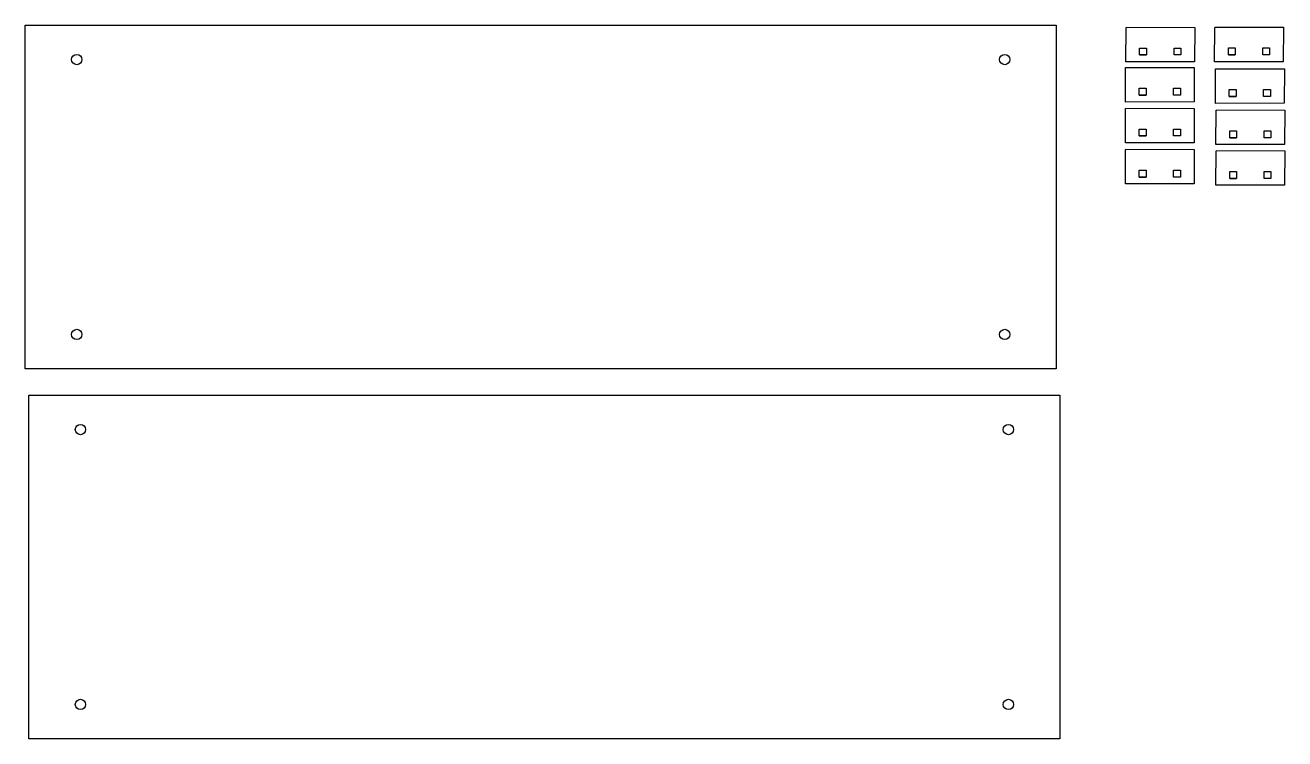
# Model space of a CAD drawing. Header units: millimetres. Extents: x 2450 to 2816, y 1693 to 1900.
import ezdxf

# ---------------------------------------------------------------- set-up
doc = ezdxf.new("R2010")
doc.units = ezdxf.units.MM
doc.layers.add('exterior', color=10, linetype='Continuous')
doc.layers.add('interior', color=50, linetype='Continuous')

msp = doc.modelspace()

# ---------------------------------------------------------------- linework, layer by layer
at = {"layer": 'exterior'}
for p, q in [((2449.78, 1900.42), (2749.78, 1900.42)), ((2449.78, 1800.42), (2449.78, 1900.42)), ((2449.78, 1900.42), (2449.78, 1900.42)), ((2749.78, 1900.42), (2749.78, 1900.42)), ((2749.78, 1900.42), (2749.78, 1800.42)), ((2770.04, 1889.75), (2770.1, 1899.74)), ((2770.1, 1899.84), (2790.1, 1899.76)), ((2790.1, 1899.76), (2790.04, 1889.76)), ((2795.85, 1889.79), (2795.9, 1899.79)), ((2795.9, 1899.88), (2815.9, 1899.8)), ((2815.9, 1899.8), (2815.85, 1889.8)), ((2769.89, 1878.06), (2769.95, 1888.06)), ((2769.95, 1888.15), (2789.95, 1888.07)), ((2790.04, 1889.76), (2770.04, 1889.75)), ((2789.95, 1888.07), (2789.89, 1878.07)), ((2815.85, 1889.8), (2795.85, 1889.79)), ((2796.11, 1877.67), (2796.16, 1887.67)), ((2796.16, 1887.76), (2816.16, 1887.68)), ((2816.16, 1887.68), (2816.11, 1877.68)), ((2789.89, 1878.07), (2769.89, 1878.06)), ((2816.11, 1877.68), (2796.11, 1877.67)), ((2769.89, 1866.2), (2769.95, 1876.2)), ((2769.95, 1876.3), (2789.95, 1876.22)), ((2789.95, 1876.22), (2789.89, 1866.22)), ((2796.24, 1865.68), (2796.29, 1875.68)), ((2796.29, 1875.77), (2816.29, 1875.69)), ((2816.29, 1875.69), (2816.24, 1865.69)), ((2789.89, 1866.22), (2769.89, 1866.2)), ((2816.24, 1865.69), (2796.24, 1865.68)), ((2769.89, 1854.21), (2769.95, 1864.21)), ((2769.95, 1864.31), (2789.95, 1864.23)), ((2789.95, 1864.23), (2789.89, 1854.23)), ((2796.24, 1853.82), (2796.29, 1863.82)), ((2796.29, 1863.92), (2816.29, 1863.84)), ((2816.29, 1863.84), (2816.24, 1853.84)), ((2789.89, 1854.23), (2769.89, 1854.21)), ((2816.24, 1853.84), (2796.24, 1853.82)), ((2749.78, 1800.42), (2449.78, 1800.42)), ((2449.78, 1800.42), (2449.78, 1800.42)), ((2749.78, 1800.42), (2749.78, 1800.42)), ((2450.86, 1792.74), (2750.86, 1792.74)), ((2450.86, 1692.74), (2450.86, 1792.74)), ((2450.86, 1792.74), (2450.86, 1792.74)), ((2750.86, 1792.74), (2750.86, 1792.74)), ((2750.86, 1792.74), (2750.86, 1692.74)), ((2750.86, 1692.74), (2450.86, 1692.74)), ((2450.86, 1692.74), (2450.86, 1692.74)), ((2750.86, 1692.74), (2750.86, 1692.74))]:
    msp.add_line(p, q, dxfattribs=at)
at = {"layer": 'interior'}
for p, q in [((2774.05, 1891.75), (2774.05, 1893.75)), ((2774.05, 1893.75), (2776.05, 1893.75)), ((2776.05, 1891.75), (2774.05, 1891.75)), ((2774.05, 1891.75), (2776.05, 1891.75)), ((2776.05, 1893.75), (2776.05, 1891.75)), ((2784.05, 1891.75), (2784.05, 1893.75)), ((2784.05, 1893.75), (2786.05, 1893.75)), ((2786.05, 1891.75), (2784.05, 1891.75)), ((2786.05, 1893.75), (2786.05, 1891.75)), ((2799.86, 1891.79), (2799.86, 1893.79)), ((2799.86, 1893.79), (2801.86, 1893.79)), ((2801.86, 1891.79), (2799.86, 1891.79)), ((2799.86, 1891.79), (2801.86, 1891.79)), ((2801.86, 1893.79), (2801.86, 1891.79)), ((2809.86, 1891.79), (2809.86, 1893.79)), ((2809.86, 1893.79), (2811.86, 1893.79)), ((2811.86, 1891.79), (2809.86, 1891.79)), ((2811.86, 1893.79), (2811.86, 1891.79)), ((2773.91, 1880.06), (2773.91, 1882.06)), ((2773.91, 1882.06), (2775.91, 1882.06)), ((2775.91, 1882.06), (2775.91, 1880.06)), ((2783.91, 1880.06), (2783.91, 1882.06)), ((2783.91, 1882.06), (2785.91, 1882.06)), ((2785.91, 1882.06), (2785.91, 1880.06)), ((2800.12, 1879.67), (2800.12, 1881.67)), ((2800.12, 1881.67), (2802.12, 1881.67)), ((2802.12, 1881.67), (2802.12, 1879.67)), ((2810.12, 1879.67), (2810.12, 1881.67)), ((2810.12, 1881.67), (2812.12, 1881.67)), ((2812.12, 1881.67), (2812.12, 1879.67)), ((2775.91, 1880.06), (2773.91, 1880.06)), ((2773.91, 1880.06), (2775.91, 1880.06)), ((2785.91, 1880.06), (2783.91, 1880.06)), ((2802.12, 1879.67), (2800.12, 1879.67)), ((2800.12, 1879.67), (2802.12, 1879.67)), ((2812.12, 1879.67), (2810.12, 1879.67)), ((2773.91, 1868.2), (2773.91, 1870.2)), ((2773.91, 1870.2), (2775.91, 1870.2)), ((2775.91, 1870.2), (2775.91, 1868.2)), ((2783.91, 1868.2), (2783.91, 1870.2)), ((2783.91, 1870.2), (2785.91, 1870.2)), ((2785.91, 1870.2), (2785.91, 1868.2)), ((2800.25, 1867.68), (2800.25, 1869.68)), ((2800.25, 1869.68), (2802.25, 1869.68)), ((2802.25, 1869.68), (2802.25, 1867.68)), ((2810.25, 1867.68), (2810.25, 1869.68)), ((2810.25, 1869.68), (2812.25, 1869.68)), ((2812.25, 1869.68), (2812.25, 1867.68)), ((2775.91, 1868.2), (2773.91, 1868.2)), ((2773.91, 1868.2), (2775.91, 1868.2)), ((2785.91, 1868.2), (2783.91, 1868.2)), ((2802.25, 1867.68), (2800.25, 1867.68)), ((2800.25, 1867.68), (2802.25, 1867.68)), ((2812.25, 1867.68), (2810.25, 1867.68)), ((2773.91, 1856.21), (2773.91, 1858.21)), ((2773.91, 1858.21), (2775.91, 1858.21)), ((2775.91, 1858.21), (2775.91, 1856.21)), ((2783.91, 1856.21), (2783.91, 1858.21)), ((2783.91, 1858.21), (2785.91, 1858.21)), ((2785.91, 1858.21), (2785.91, 1856.21)), ((2775.91, 1856.21), (2773.91, 1856.21)), ((2773.91, 1856.21), (2775.91, 1856.21)), ((2785.91, 1856.21), (2783.91, 1856.21)), ((2800.25, 1855.82), (2800.25, 1857.82)), ((2800.25, 1857.82), (2802.25, 1857.82)), ((2802.25, 1855.82), (2800.25, 1855.82)), ((2800.25, 1855.82), (2802.25, 1855.82)), ((2802.25, 1857.82), (2802.25, 1855.82)), ((2810.25, 1855.82), (2810.25, 1857.82)), ((2810.25, 1857.82), (2812.25, 1857.82)), ((2812.25, 1855.82), (2810.25, 1855.82)), ((2812.25, 1857.82), (2812.25, 1855.82))]:
    msp.add_line(p, q, dxfattribs=at)
for centre in [(2464.78, 1890.42), (2734.78, 1890.42), (2464.78, 1810.42), (2734.78, 1810.42), (2465.86, 1782.74), (2735.86, 1782.74), (2465.86, 1702.74), (2735.86, 1702.74)]:
    msp.add_circle(centre, 1.5, dxfattribs=at)

doc.saveas('drawing.dxf')
